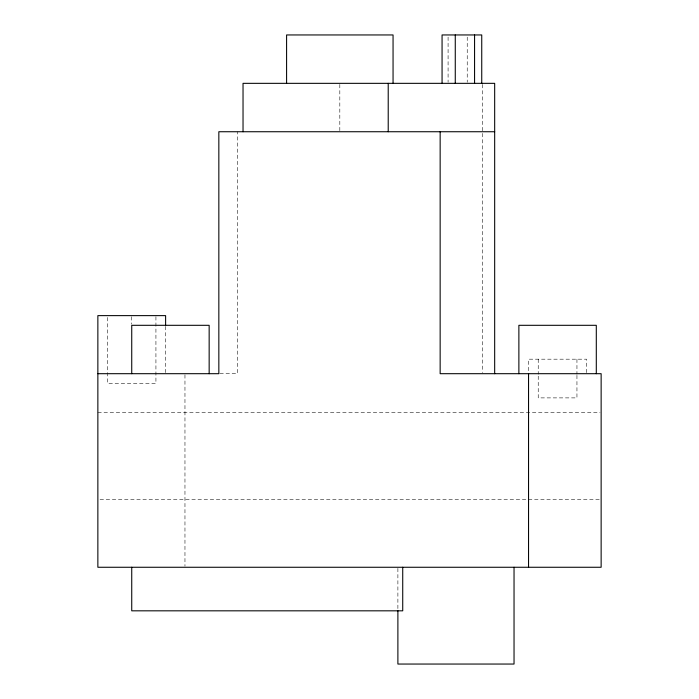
<?xml version="1.0" encoding="UTF-8"?>
<svg xmlns="http://www.w3.org/2000/svg" width="699" height="699" viewBox="0 0 699 699"><rect width="100%" height="100%" fill="white"/><g stroke="black" fill="none" stroke-linecap="round" stroke-linejoin="round"><path stroke-width="0.52" stroke-dasharray="3.5 2.62" d="M219.862 373.694L237.302 373.694L237.302 131.735M97.86 412.41L600.048 412.41M100.044 499.514L600.048 499.514M586.618 372.663L586.618 359.181L528.549 359.181L528.549 372.663M576.946 359.181L576.946 374.236M576.946 375.311L576.946 397.888L538.23 397.888L538.23 375.311M538.23 359.181L538.23 374.236M482.406 84.43L482.406 372.602M467.229 37.099L467.229 82.264M448.085 37.099L448.085 82.264M397.888 568.357L397.888 609.677M339.819 84.422L339.819 130.661M184.964 374.786L184.964 566.181M165.611 326.381L165.611 372.619M155.929 316.699L155.929 383.375L107.541 383.375L107.541 316.699M131.735 316.699L131.735 324.231"/><path stroke-width="1.05" d="M494.674 131.735L218.839 131.735L218.839 373.694L97.86 373.694M596.299 373.694L596.299 325.306L518.876 325.306L518.876 373.694M528.549 373.694L528.549 567.265M514.036 567.265L514.036 664.05L397.888 664.05L397.888 610.76M494.674 373.694L494.674 83.338L243.034 83.338L243.034 131.735M481.742 83.338L481.742 34.95L442.065 34.95L442.065 83.338M474.569 34.95L474.569 83.338M455.267 34.95L455.267 83.338M440.152 131.735L440.152 373.694L601.14 373.694L601.14 567.265L97.86 567.265L97.86 315.625L165.611 315.625L165.611 325.306M402.729 567.265L402.729 610.821L131.735 610.821L131.735 567.265M393.056 83.338L393.056 34.95L286.59 34.95L286.59 83.338M388.216 83.338L388.216 131.735M209.158 373.694L209.158 325.306L131.735 325.306L131.735 373.694"/></g></svg>
